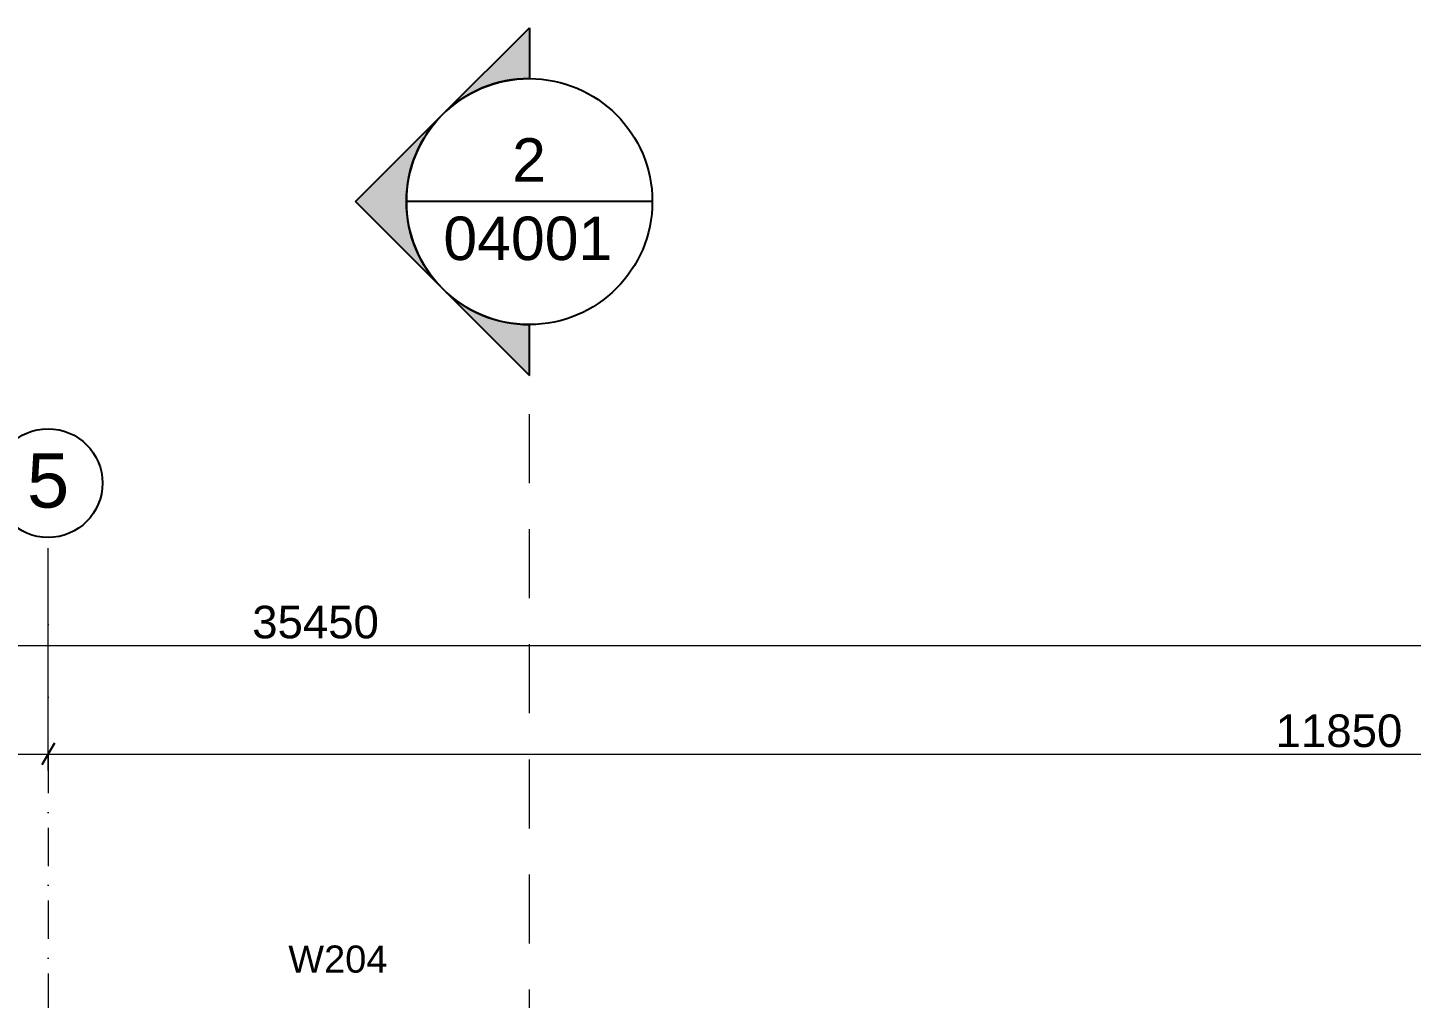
# Model space of a CAD drawing. Header units: millimetres. Extents: x -14278 to 96025, y -22378 to 34603.
# Drawn here: x 72108 to 78472, y 15650 to 20115 of the extents above; entities that cross this region are included whole.
import ezdxf
from ezdxf.enums import TextEntityAlignment as Align

# ---------------------------------------------------------------- set-up
doc = ezdxf.new("R2010")
doc.units = ezdxf.units.MM
doc.header["$MEASUREMENT"] = 0
doc.linetypes.add('Dot & Dashed', pattern=[335.138881, 176.388884, -88.194442, 0, -70.555556])
doc.linetypes.add('Long Dashed', pattern=[529.166651, 317.499995, -211.666656])
for name, color, linetype in [('A-Zz_20_10_90-T_TextWindow', 7, 'Continuous'), ('A-Zz_60_50_80-P_MarkerSection', 7, 'Continuous'), ('NewA-Zz_20_20-D_DimensionGrid', 7, 'Continuous'), ('NewA-Zz_35_40_80-M_GridStructural', 7, 'Continuous')]:
    doc.layers.add(name, color=color, linetype=linetype)
doc.styles.add('GENERATED_STYLE_1', font='')
doc.styles.get('GENERATED_STYLE_1').set_extended_font_data('Arial')
doc.dimstyles.new('GENERATED_STYLE__2', dxfattribs={"dimtxt": 150, "dimasz": 76, "dimexe": 0.18, "dimexo": 300, "dimgap": 0.09, "dimtad": 1, "dimtih": 1, "dimtoh": 1, "dimdec": 0, "dimzin": 0, "dimdsep": 46, "dimtxsty": 'GENERATED_STYLE_1', "dimblk": 'ARROWHEAD_2', "dimblk1": 'ARROWHEAD_2', "dimblk2": 'ARROWHEAD_2', "dimcen": 0.09, "dimclrd": 6, "dimclre": 6, "dimclrt": 7, "dimazin": 0, "dimtfac": 1, "dimtdec": 4, "dimtmove": 0, "dimatfit": 3, "dimfxl": 0, "dimtolj": 1, "dimtzin": 0, "dimarcsym": 0})

# ---------------------------------------------------------------- blocks, each defined once
blk = doc.blocks.new('Standard grid marker')
at = {"layer": 'NewA-Zz_35_40_80-M_GridStructural', "color": 6, "linetype": 'Dot & Dashed', "lineweight": 13}
for q in [(18130.8, 0), (0, 0)]:
    blk.add_line((1000, 0), q, dxfattribs=at)
at = {"layer": 'NewA-Zz_35_40_80-M_GridStructural', "linetype": 'Continuous'}
blk.add_circle((-250, 0), 250, dxfattribs=at)
at = {"layer": 'NewA-Zz_35_40_80-M_GridStructural', "color": 6, "linetype": 'Dot & Dashed', "lineweight": 13}
blk.add_point((1000, 0), dxfattribs=at)
blk.add_point((1000, 0), dxfattribs=at)
at = {"layer": 'NewA-Zz_35_40_80-M_GridStructural', "style": 'GENERATED_STYLE_1'}
blk.add_attdef('AC_MarkerText_1', text='', height=250, rotation=90, dxfattribs=at).set_placement((-250, 14.3), align=Align.MIDDLE_CENTER)
blk = doc.blocks.new('*D1028', base_point=(56001.7, 0))
at = {"layer": 'NewA-Zz_20_20-D_DimensionGrid', "color": 6, "linetype": 'Continuous', "lineweight": 13}
for p, q in [((55701.7, 17198.9), (55701.7, 17470.2)), ((91151.7, 17198.9), (91151.7, 17470.2)), ((55652.8, 17273.9), (55701.7, 17273.9)), ((55701.7, 17273.9), (91151.7, 17273.9)), ((91151.7, 17273.9), (91200.6, 17273.9))]:
    blk.add_line(p, q, dxfattribs=at)
at = {"layer": 'NewA-Zz_20_20-D_DimensionGrid', "linetype": 'Continuous'}
for p, q in [((55730.6, 17323.9), (55672.8, 17223.9)), ((91122.8, 17223.9), (91180.6, 17323.9))]:
    blk.add_line(p, q, dxfattribs=at)
at = {"layer": 'NewA-Zz_20_20-D_DimensionGrid', "insert": (73140.7, 17303.9), "char_height": 150, "attachment_point": 7, "style": 'GENERATED_STYLE_1'}
blk.add_mtext('\\A1;{\\fArial|b0|i0|c0|p34;35450}', dxfattribs=at)
blk = doc.blocks.new('ARROWHEAD_2')
at = {"color": 0, "linetype": 'Continuous', "lineweight": 0}
for p, q in [((0, 0), (-1, 0)), ((-0.378, -0.655), (0.378, 0.655))]:
    blk.add_line(p, q, dxfattribs=at)
blk = doc.blocks.new('*D1033', base_point=(56001.7, 0))
at = {"layer": 'NewA-Zz_20_20-D_DimensionGrid', "color": 6, "linetype": 'Continuous', "lineweight": 13}
for p, q in [((64351.7, 16698.8), (64351.7, 17720.2)), ((72201.7, 16698.8), (72201.7, 17720.2)), ((64351.7, 16773.8), (72201.7, 16773.8))]:
    blk.add_line(p, q, dxfattribs=at)
at = {"layer": 'NewA-Zz_20_20-D_DimensionGrid', "linetype": 'Continuous'}
for p, q in [((64380.6, 16823.8), (64322.8, 16723.8)), ((72230.6, 16823.8), (72172.8, 16723.8))]:
    blk.add_line(p, q, dxfattribs=at)
at = {"layer": 'NewA-Zz_20_20-D_DimensionGrid', "insert": (68047.9, 16803.8), "char_height": 150, "attachment_point": 7, "style": 'GENERATED_STYLE_1'}
blk.add_mtext('\\A1;{\\fArial|b0|i0|c0|p34;7850}', dxfattribs=at)
blk = doc.blocks.new('*D1034', base_point=(56001.7, 0))
at = {"layer": 'NewA-Zz_20_20-D_DimensionGrid', "color": 6, "linetype": 'Continuous', "lineweight": 13}
for p, q in [((72201.7, 16698.8), (72201.7, 17720.2)), ((84051.7, 16698.8), (84051.7, 17720.2)), ((72201.7, 16773.8), (84051.7, 16773.8))]:
    blk.add_line(p, q, dxfattribs=at)
at = {"layer": 'NewA-Zz_20_20-D_DimensionGrid', "linetype": 'Continuous'}
for p, q in [((72230.6, 16823.8), (72172.8, 16723.8)), ((84080.6, 16823.8), (84022.8, 16723.8))]:
    blk.add_line(p, q, dxfattribs=at)
at = {"layer": 'NewA-Zz_20_20-D_DimensionGrid', "insert": (77848.3, 16803.8), "char_height": 150, "attachment_point": 7, "style": 'GENERATED_STYLE_1'}
blk.add_mtext('\\A1;{\\fArial|b0|i0|c0|p34;11850}', dxfattribs=at)
blk = doc.blocks.new('Label_148_2', base_point=(73109.5, 15971.6))
at = {"layer": 'A-Zz_20_10_90-T_TextWindow', "insert": (73534.5, 15893), "char_height": 125, "attachment_point": 2, "style": 'GENERATED_STYLE_1'}
blk.add_mtext('\\fArial|b0|i0|c0|p34;W204\\fArial|b0|i0|c0|p34;\\fArial|b0|i0|c0|p34;\\fArial|b0|i0|c0|p34;\\fArial|b0|i0|c0|p34;\\fArial|b0|i0|c0|p34;\\fArial|b0|i0|c0|p34;\\fArial|b0|i0|c0|p34;\\fArial|b0|i0|c0|p34;\\fArial|b0|i0|c0|p34;\\fArial|b0|i0|c0|p34;\\fArial|b0|i0|c0|p34;\\fArial|b0|i0|c0|p34;\\fArial|b0|i0|c0|p34;\\fArial|b0|i0|c0|p34;\\fArial|b0|i0|c0|p34;\\fArial|b0|i0|c0|p34;\\fArial|b0|i0|c0|p34;\\fArial|b0|i0|c0|p34;\\fArial|b0|i0|c0|p34;\\fArial|b0|i0|c0|p34;\\fArial|b0|i0|c0|p34;\\fArial|b0|i0|c0|p34;\\fArial|b0|i0|c0|p34;\\fArial|b0|i0|c0|p34;\\fArial|b0|i0|c0|p34;\\fArial|b0|i0|c0|p34;\\fArial|b0|i0|c0|p34;\\fArial|b0|i0|c0|p34;\\fArial|b0|i0|c0|p34;}', dxfattribs=at)
blk = doc.blocks.new('Cutting Plane_22_2', base_point=(74415.4, -2269))
at = {"layer": 'A-Zz_60_50_80-P_MarkerSection', "linetype": 'Continuous'}
for points in [[(74415.4, 20115.3), (74415.4, 19881, 0.198912), (74015.4, 19715.3)], [(74015.4, 19715.3, 0.414214), (74015.4, 18915.3), (73615.4, 19315.3)], [(74415.4, 18515.3), (74415.4, 18749.6, -0.198912), (74015.4, 18915.3)]]:
    blk.add_hatch(color=256, dxfattribs=at).paths.add_polyline_path(points)
for p, q in [((74015.4, 19715.3), (74415.4, 20115.3)), ((74415.4, 20115.3), (74415.4, 19881)), ((73615.4, 19315.3), (74015.4, 19715.3)), ((74015.4, 18915.3), (73615.4, 19315.3)), ((74981.1, 19315.3), (73849.7, 19315.3)), ((74015.4, 18915.3), (74415.4, 18515.3)), ((74415.4, 18515.3), (74415.4, 18749.6))]:
    blk.add_line(p, q, dxfattribs=at)
at = {"layer": 'A-Zz_60_50_80-P_MarkerSection', "color": 6, "linetype": 'Long Dashed', "lineweight": 13}
blk.add_line((74415.4, 14315.3), (74415.4, 18515.3), dxfattribs=at)
at = {"layer": 'A-Zz_60_50_80-P_MarkerSection', "linetype": 'Continuous'}
blk.add_circle((74415.4, 19315.3), 565.7, dxfattribs=at)
for start, end in [(90, 135), (135, 225), (225, 270)]:
    blk.add_arc((74415.4, 19315.3), 565.7, start, end, dxfattribs=at)
at = {"layer": 'A-Zz_60_50_80-P_MarkerSection', "char_height": 200, "attachment_point": 9, "style": 'GENERATED_STYLE_1'}
for s, insert in [('\\A1;{\\fArial|b0|i0|c0|p34;2}', (74491.7, 19406.7)), ('\\A1;{\\fArial|b0|i0|c0|p34;04001}', (74796.8, 19043.4))]:
    blk.add_mtext(s, dxfattribs=dict(at, insert=insert))

msp = doc.modelspace()

# ---------------------------------------------------------------- block references
at = {"layer": 'A-Zz_20_10_90-T_TextWindow', "color": 6, "linetype": 'Continuous', "lineweight": 13}
msp.add_blockref('Label_148_2', (73109.5, 15971.6), dxfattribs=at)
at = {"layer": 'A-Zz_60_50_80-P_MarkerSection', "color": 6, "lineweight": 13}
msp.add_blockref('Cutting Plane_22_2', (74415.4, -2269), dxfattribs=at)
at = {"layer": 'NewA-Zz_35_40_80-M_GridStructural', "color": 1, "linetype": 'Continuous', "lineweight": 18}
ref = msp.add_blockref('Standard grid marker', (72201.7, 17770.2), dxfattribs=dict(at, zscale=1000, rotation=270))
ref.add_attrib('AC_MarkerText_1', '5', dxfattribs={"color": 7, "height": 250, "rotation": 360, "style": 'GENERATED_STYLE_1'}).set_placement((72201.7, 18032.4), align=Align.MIDDLE_CENTER)

# ---------------------------------------------------------------- dimensions: what is measured, and where the dimension line sits
at = {"layer": 'NewA-Zz_20_20-D_DimensionGrid', "color": 6, "linetype": 'Continuous', "lineweight": 13}
for base, p1, p2, picture, middle in [((72201.7, 16773.8), (64351.7, 18020.2), (72201.7, 18020.2), '*D1033', (68283.4, 16878.8)), ((84051.7, 16773.8), (72201.7, 18020.2), (84051.7, 18020.2), '*D1034', (78142.7, 16878.8)), ((91151.7, 17273.9), (55701.7, 17770.2), (91151.7, 17770.2), '*D1028', (73435, 17378.9))]:
    dim = msp.add_linear_dim(base=base, p1=p1, p2=p2, dimstyle='GENERATED_STYLE__2', dxfattribs=at)
    dim.commit()
    dim.dimension.update_dxf_attribs({"geometry": picture, "text_midpoint": middle, "dimtype": 160})

doc.saveas('drawing.dxf')
